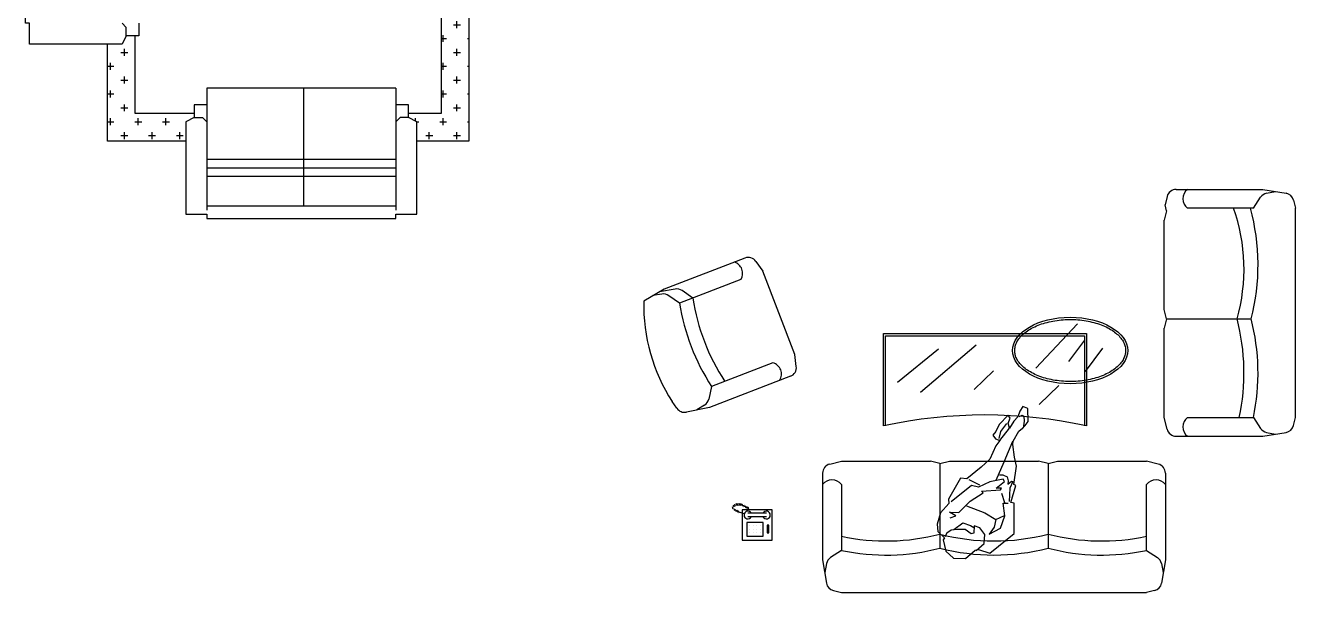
# Model space of a CAD drawing. Header units: inches. Extents: x 10.2 to 52.7, y 13.8 to 38.6.
# Drawn here: x 16.3 to 23.18, y 30.95 to 34.02 of the extents above; entities that cross this region are included whole.
import ezdxf

# ---------------------------------------------------------------- set-up
doc = ezdxf.new("R2010")
doc.units = ezdxf.units.IN
doc.header["$MEASUREMENT"] = 0
doc.layers.add('02', color=2, linetype='Continuous')
doc.layers.add('8', color=8, linetype='Continuous')

msp = doc.modelspace()

# ---------------------------------------------------------------- hatches: boundary and pattern name
at = {"layer": '8'}
h = msp.add_hatch(dxfattribs=at)
h.set_pattern_fill('CROSS', color=256, scale=0.3, style=0)
h.set_pattern_definition([(0, (573.92102, -465.9239), (0.075, 0.075), [0.0375, -0.1125]), (90, (573.93977, -465.94265), (-0.075, 0.075), [0.0375, -0.1125])])
h.paths.add_polyline_path([(17.4084, 36.0879), (17.4084, 36.0961), (17.3402, 36.0961), (17.3402, 36.1644), (17.2947, 36.1871), (17.2947, 36.2379), (16.9144, 36.2379), (16.9144, 36.1154), (16.943, 36.0879)])
h.paths.add_polyline_path([(16.8979, 36.0609), (16.7479, 36.0609), (16.7479, 35.6944), (16.8275, 35.6944), (16.8503, 35.6489), (16.8979, 35.6489)])
h.paths.add_polyline_path([(18.5544, 36.0879), (18.5544, 33.5459), (18.3776, 33.5459), (18.3776, 33.5234), (18.4231, 33.5007), (18.4231, 33.3959), (18.7044, 33.3959), (18.7044, 36.2379), (18.0454, 36.2379), (18.0454, 36.1871), (17.9999, 36.1644), (17.9999, 36.0961), (17.9317, 36.0961), (17.9317, 36.0879)])
h.paths.add_polyline_path([(16.8979, 33.5459), (16.8979, 33.9654), (16.8503, 33.9654), (16.8275, 33.9199), (16.7479, 33.9199), (16.7479, 33.3959), (17.1716, 33.3959), (17.1716, 33.5007), (17.2171, 33.5234), (17.2171, 33.5459)])

# ---------------------------------------------------------------- linework, layer by layer
at = {"layer": '02'}
for p, q in [((18.7044, 36.2379, -0.048), (18.7044, 33.3959, -0.048)), ((18.5544, 36.0879, -0.048), (18.5544, 33.5459, -0.048)), ((16.8503, 34.0109, -0.048), (16.8275, 34.0336, -0.048)), ((16.8503, 33.9654, -0.048), (16.8503, 34.0109, -0.048)), ((16.8979, 33.5459, -0.048), (16.8979, 33.9654, -0.048)), ((16.7479, 33.3959, -0.048), (16.7479, 33.9199, -0.048)), ((18.3091, 33.6819, -0.048), (17.2853, 33.6819, -0.048)), ((17.2853, 33.6819, -0.048), (17.2853, 33.0229, -0.048)), ((17.8086, 33.6819, -0.048), (17.8086, 33.0457, -0.048)), ((18.3093, 33.6819, -0.048), (18.3093, 33.0229, -0.048)), ((17.2171, 33.5459, -0.048), (16.8979, 33.5459, -0.048)), ((17.2853, 33.5917, -0.048), (17.2171, 33.5917, -0.048)), ((17.2171, 33.5917, -0.048), (17.2171, 33.5234, -0.048)), ((18.3776, 33.5917, -0.048), (18.3093, 33.5917, -0.048)), ((18.3776, 33.5234, -0.048), (18.3776, 33.5917, -0.048)), ((18.5544, 33.5459, -0.048), (18.3776, 33.5459, -0.048)), ((17.2171, 33.5234, -0.048), (17.1716, 33.5007, -0.048)), ((17.1716, 33.5007, -0.048), (17.1716, 33.0002, -0.048)), ((17.2171, 33.5234, -0.048), (17.2626, 33.5234, -0.048)), ((17.2626, 33.5234, -0.048), (17.2853, 33.5007, -0.048)), ((18.3321, 33.5234, -0.048), (18.3093, 33.5007, -0.048)), ((18.3776, 33.5234, -0.048), (18.3321, 33.5234, -0.048)), ((18.4231, 33.5007, -0.048), (18.3776, 33.5234, -0.048)), ((18.4231, 33.0002, -0.048), (18.4231, 33.5007, -0.048)), ((17.1716, 33.3959, -0.048), (16.7479, 33.3959, -0.048)), ((18.7044, 33.3959, -0.048), (18.4231, 33.3959, -0.048)), ((18.3091, 33.2959, -0.048), (17.2853, 33.2959, -0.048)), ((18.3091, 33.2504, -0.048), (17.2853, 33.2504, -0.048)), ((18.3091, 33.2049, -0.048), (17.2853, 33.2049, -0.048)), ((22.5318, 33.1348, -0.048), (23.0001, 33.1348, -0.048)), ((23.0001, 33.1348, -0.048), (23.1263, 33.1138, -0.048)), ((22.4825, 33.0963, -0.048), (22.4713, 33.0514, -0.048)), ((22.9493, 33.0332, -0.048), (22.9884, 33.0919, -0.048)), ((23.0207, 33.1135, -0.048), (23.0694, 33.1233, -0.048)), ((23.1672, 33.076, -0.048), (23.1779, 33.0332, -0.048)), ((17.1716, 33.0002, -0.048), (17.2853, 33.0002, -0.048)), ((17.2853, 33.0457, -0.048), (18.3091, 33.0457, -0.048)), ((17.2853, 33.0002, -0.048), (17.2853, 32.9774, -0.048)), ((18.3093, 33.0002, -0.048), (18.4231, 33.0002, -0.048)), ((18.3093, 32.9774, -0.048), (18.3093, 33.0002, -0.048)), ((22.4794, 33.0187, -0.048), (22.4667, 32.9677, -0.048)), ((22.4794, 33.0187, -0.048), (22.4713, 33.0514, -0.048)), ((22.9493, 33.0332, -0.048), (22.5937, 33.0332, -0.048)), ((23.1779, 31.9004, -0.048), (23.1779, 33.0332, -0.048)), ((17.2853, 32.9774, -0.048), (18.3091, 32.9774, -0.048)), ((22.4667, 32.4851, -0.048), (22.4667, 32.9677, -0.048)), ((20.1977, 32.7635, -0.048), (19.7605, 32.5955, -0.048)), ((20.2575, 32.7452, -0.048), (20.2948, 32.692, -0.048)), ((20.468, 32.2415, -0.048), (20.2948, 32.692, -0.048)), ((19.7605, 32.5955, -0.048), (19.6503, 32.5306, -0.048)), ((19.82, 32.5955, -0.048), (19.7363, 32.5812, -0.048)), ((20.1763, 32.6464, -0.048), (19.8444, 32.5189, -0.048)), ((19.9155, 32.5462, -0.048), (19.8579, 32.5869, -0.048)), ((19.7489, 32.5682, -0.048), (19.7, 32.5598, -0.048)), ((19.8444, 32.5189, -0.048), (19.7868, 32.5596, -0.048)), ((22.4794, 32.434, -0.048), (22.4667, 32.4851, -0.048)), ((21.7724, 32.1673, -0.048), (21.9976, 32.4067, -0.048)), ((22.4794, 32.434, -0.048), (22.4667, 32.383, -0.048)), ((22.4667, 31.9004, -0.048), (22.4667, 32.383, -0.048)), ((22.4794, 32.434, -0.048), (22.9372, 32.434, -0.048)), ((20.9471, 32.3548, -0.048), (22.0471, 32.3548, -0.048)), ((20.9471, 31.8548, -0.048), (20.9471, 32.3548, -0.048)), ((20.9591, 32.3428, -0.048), (22.0351, 32.3428, -0.048)), ((20.9591, 31.8548, -0.048), (20.9591, 32.3428, -0.048)), ((21.9504, 32.2036, -0.048), (22.0376, 32.3196, -0.048)), ((22.0351, 32.3428, -0.048), (22.0351, 31.8548, -0.048)), ((22.0471, 32.3548, -0.048), (22.0471, 31.8548, -0.048)), ((20.4759, 32.1769, -0.048), (20.468, 32.2415, -0.048)), ((21.0243, 32.0912, -0.048), (21.2458, 32.2725, -0.048)), ((21.1477, 32.0368, -0.048), (21.4492, 32.2943, -0.048)), ((22.0412, 32.1492, -0.048), (22.1356, 32.2761, -0.048)), ((20.3494, 32.1959, -0.048), (20.0175, 32.0684, -0.048)), ((20.4437, 32.1233, -0.048), (20.0065, 31.9553, -0.048)), ((21.4383, 32.0513, -0.048), (21.5436, 32.1528, -0.048)), ((20.0175, 32.0684, -0.048), (20.002, 31.9996, -0.048)), ((21.7906, 31.9715, -0.048), (21.8959, 32.0731, -0.048)), ((19.8294, 31.9503, -0.048), (19.8041, 31.9864, -0.048)), ((19.9796, 31.9678, -0.048), (19.9377, 31.9412, -0.048)), ((20.0065, 31.9553, -0.048), (19.8812, 31.9297, -0.048)), ((21.6228, 31.9131, -0.048), (21.5734, 31.8634, -0.048)), ((21.6223, 31.8696, -0.048), (21.6324, 31.8962, -0.048)), ((21.6324, 31.8962, -0.048), (21.6228, 31.9131, -0.048)), ((21.6744, 31.9042, -0.048), (21.6539, 31.8801, -0.048)), ((21.6848, 31.9353, -0.048), (21.6744, 31.9042, -0.048)), ((21.6821, 31.9059, -0.048), (21.6983, 31.9128, -0.048)), ((21.7024, 31.9591, -0.048), (21.6848, 31.9353, -0.048)), ((21.6983, 31.9128, -0.048), (21.7078, 31.9069, -0.048)), ((21.729, 31.949, -0.048), (21.7024, 31.9591, -0.048)), ((21.7078, 31.9069, -0.048), (21.7088, 31.8812, -0.048)), ((21.7302, 31.8796, -0.048), (21.729, 31.949, -0.048)), ((22.4825, 31.8373, -0.048), (22.4667, 31.9004, -0.048)), ((22.5937, 31.9004, -0.048), (22.9493, 31.9004, -0.048)), ((22.9493, 31.9004, -0.048), (22.9884, 31.8417, -0.048)), ((23.1672, 31.8576, -0.048), (23.1779, 31.9004, -0.048)), ((21.5734, 31.8634, -0.048), (21.5565, 31.8239, -0.048)), ((21.573, 31.7872, -0.048), (21.5822, 31.8249, -0.048)), ((21.5773, 31.7752, -0.048), (21.6301, 31.8423, -0.048)), ((21.5822, 31.8249, -0.048), (21.6146, 31.8679, -0.048)), ((21.6301, 31.8423, -0.048), (21.6223, 31.8696, -0.048)), ((21.6539, 31.8801, -0.048), (21.6301, 31.8423, -0.048)), ((21.6493, 31.7721, -0.048), (21.6808, 31.8262, -0.048)), ((21.6808, 31.8262, -0.048), (21.6995, 31.8435, -0.048)), ((21.6995, 31.8435, -0.048), (21.7146, 31.8571, -0.048)), ((21.7088, 31.8812, -0.048), (21.703, 31.8426, -0.048)), ((21.7146, 31.8571, -0.048), (21.7302, 31.8796, -0.048)), ((21.5565, 31.8239, -0.048), (21.5402, 31.8051, -0.048)), ((21.5402, 31.8051, -0.048), (21.5541, 31.7845, -0.048)), ((21.5541, 31.7845, -0.048), (21.5773, 31.7752, -0.048)), ((21.5773, 31.7752, -0.048), (21.5561, 31.7477, -0.048)), ((21.6002, 31.6605, -0.048), (21.6486, 31.7723, -0.048)), ((21.6486, 31.7541, -0.048), (21.6493, 31.7721, -0.048)), ((22.5318, 31.7988, -0.048), (23.0001, 31.7988, -0.048)), ((23.0001, 31.7988, -0.048), (23.1263, 31.8199, -0.048)), ((23.0207, 31.8201, -0.048), (23.0694, 31.8104, -0.048)), ((21.5561, 31.7477, -0.048), (21.5239, 31.6756, -0.048)), ((21.6575, 31.6865, -0.048), (21.6486, 31.7541, -0.048)), ((20.6568, 31.6483, -0.048), (20.7199, 31.6641, -0.048)), ((20.7199, 31.6641, -0.048), (21.2025, 31.6641, -0.048)), ((21.2535, 31.6513, -0.048), (21.2025, 31.6641, -0.048)), ((21.2535, 31.6513, -0.048), (21.3045, 31.6641, -0.048)), ((21.2535, 31.6513, -0.048), (21.2535, 31.1935, -0.048)), ((21.3045, 31.6641, -0.048), (21.7871, 31.6641, -0.048)), ((21.477, 31.6325, -0.048), (21.3993, 31.5679, -0.048)), ((21.5239, 31.6756, -0.048), (21.477, 31.6325, -0.048)), ((21.5579, 31.5618, -0.048), (21.6002, 31.6605, -0.048)), ((21.654, 31.5383, -0.048), (21.6672, 31.6369, -0.048)), ((21.6672, 31.6369, -0.048), (21.6575, 31.6865, -0.048)), ((21.8381, 31.6513, -0.048), (21.7871, 31.6641, -0.048)), ((21.8381, 31.6513, -0.048), (21.8891, 31.6641, -0.048)), ((21.8381, 31.6513, -0.048), (21.8381, 31.1935, -0.048)), ((21.8891, 31.6641, -0.048), (22.3717, 31.6641, -0.048)), ((22.4349, 31.6483, -0.048), (22.3717, 31.6641, -0.048)), ((20.6183, 31.599, -0.048), (20.6183, 31.1307, -0.048)), ((21.3641, 31.5729, -0.048), (21.2996, 31.4578, -0.048)), ((21.3993, 31.5679, -0.048), (21.3641, 31.5729, -0.048)), ((21.4096, 31.5654, -0.048), (21.468, 31.5365, -0.048)), ((21.5228, 31.5522, -0.048), (21.4613, 31.5237, -0.048)), ((21.5956, 31.5672, -0.048), (21.5228, 31.5522, -0.048)), ((21.5581, 31.5181, -0.048), (21.6034, 31.5543, -0.048)), ((21.5757, 31.5902, -0.048), (21.5937, 31.5894, -0.048)), ((21.5937, 31.5894, -0.048), (21.6169, 31.5801, -0.048)), ((21.6034, 31.5543, -0.048), (21.5956, 31.5672, -0.048)), ((21.6169, 31.5801, -0.048), (21.6222, 31.557, -0.048)), ((21.6222, 31.557, -0.048), (21.6214, 31.539, -0.048)), ((21.6214, 31.539, -0.048), (21.6402, 31.5562, -0.048)), ((21.6471, 31.5546, -0.048), (21.631, 31.5185, -0.048)), ((21.6402, 31.5562, -0.048), (21.6471, 31.5546, -0.048)), ((22.4733, 31.599, -0.048), (22.4733, 31.1307, -0.048)), ((20.7199, 31.5371, -0.048), (20.7199, 31.1815, -0.048)), ((21.4235, 31.5329, -0.048), (21.3143, 31.4433, -0.048)), ((21.4171, 31.4472, -0.048), (21.4863, 31.4921, -0.048)), ((21.4613, 31.5237, -0.048), (21.4235, 31.5329, -0.048)), ((21.4777, 31.5015, -0.048), (21.5813, 31.5088, -0.048)), ((21.4863, 31.4921, -0.048), (21.4777, 31.5015, -0.048)), ((21.5873, 31.5183, -0.048), (21.5581, 31.5181, -0.048)), ((21.5813, 31.5088, -0.048), (21.5873, 31.5183, -0.048)), ((21.604, 31.4379, -0.048), (21.5874, 31.4892, -0.048)), ((21.631, 31.5185, -0.048), (21.6279, 31.4465, -0.048)), ((21.6374, 31.4406, -0.048), (21.6635, 31.5324, -0.048)), ((21.6635, 31.5324, -0.048), (21.654, 31.5383, -0.048)), ((22.3717, 31.1815, -0.048), (22.3717, 31.5371, -0.048)), ((20.1341, 31.4052, 0.552), (20.1301, 31.4172, 0.552)), ((20.1398, 31.4146, 0.552), (20.1358, 31.4266, 0.552)), ((20.1478, 31.4186, 0.552), (20.1438, 31.4306, 0.552)), ((20.1558, 31.4226, 0.552), (20.1518, 31.4346, 0.552)), ((20.1638, 31.4226, 0.552), (20.1598, 31.4346, 0.552)), ((20.1718, 31.4226, 0.552), (20.1678, 31.4346, 0.552)), ((20.1798, 31.4226, 0.552), (20.1758, 31.4346, 0.552)), ((20.1878, 31.4186, 0.552), (20.1838, 31.4306, 0.552)), ((20.1958, 31.4146, 0.552), (20.1918, 31.4266, 0.552)), ((20.2038, 31.4106, 0.552), (20.1998, 31.4226, 0.552)), ((20.2118, 31.4066, 0.552), (20.2078, 31.4186, 0.552)), ((20.2198, 31.4026, 0.552), (20.2158, 31.4146, 0.552)), ((21.3015, 31.4355, -0.048), (21.2563, 31.3848, -0.048)), ((21.2996, 31.4578, -0.048), (21.3015, 31.4355, -0.048)), ((21.3548, 31.3861, -0.048), (21.4171, 31.4472, -0.048)), ((21.3966, 31.4231, -0.048), (21.4963, 31.3842, -0.048)), ((21.5963, 31.4361, -0.048), (21.622, 31.4371, -0.048)), ((21.6052, 31.3685, -0.048), (21.5963, 31.4361, -0.048)), ((21.6545, 31.4364, -0.048), (21.6374, 31.4406, -0.048)), ((21.6546, 31.2728, -0.048), (21.6545, 31.4364, -0.048)), ((20.1438, 31.3946, 0.552), (20.1398, 31.4066, 0.552)), ((20.1518, 31.3906, 0.552), (20.1478, 31.4026, 0.552)), ((20.1598, 31.3866, 0.552), (20.1558, 31.3986, 0.552)), ((20.1678, 31.3826, 0.552), (20.1638, 31.3946, 0.552)), ((20.1946, 31.3794, 0.552), (20.1718, 31.3866, 0.552)), ((20.1834, 31.4007, 0.552), (20.1834, 31.2366, 0.552)), ((20.3454, 31.4007, 0.552), (20.1834, 31.4007, 0.552)), ((20.3141, 31.3823, 0.552), (20.2141, 31.3823, 0.552)), ((20.3141, 31.3623, 0.552), (20.2141, 31.3623, 0.552)), ((20.3454, 31.2366, 0.552), (20.3454, 31.4007, 0.552)), ((21.2563, 31.3848, -0.048), (21.2378, 31.3238, -0.048)), ((21.3395, 31.368, -0.048), (21.3043, 31.3876, -0.048)), ((21.3043, 31.3876, -0.048), (21.3548, 31.3861, -0.048)), ((21.3079, 31.3576, -0.048), (21.3395, 31.368, -0.048)), ((21.4963, 31.3842, -0.048), (21.5565, 31.3477, -0.048)), ((21.5565, 31.3477, -0.048), (21.5464, 31.3065, -0.048)), ((21.5565, 31.3477, -0.048), (21.6018, 31.3693, -0.048)), ((21.5816, 31.3016, -0.048), (21.6052, 31.3685, -0.048)), ((20.2084, 31.3328, 0.552), (20.2084, 31.2578, 0.552)), ((20.2959, 31.3328, 0.552), (20.2084, 31.3328, 0.552)), ((20.224, 31.314, 0.552), (20.224, 31.314, 0.552)), ((20.224, 31.2953, 0.552), (20.224, 31.2953, 0.552)), ((20.224, 31.2765, 0.552), (20.224, 31.2765, 0.552)), ((20.2428, 31.314, 0.552), (20.2428, 31.314, 0.552)), ((20.2428, 31.2953, 0.552), (20.2428, 31.2953, 0.552)), ((20.2428, 31.2765, 0.552), (20.2428, 31.2765, 0.552)), ((20.2615, 31.314, 0.552), (20.2615, 31.314, 0.552)), ((20.2615, 31.2953, 0.552), (20.2615, 31.2953, 0.552)), ((20.2615, 31.2765, 0.552), (20.2615, 31.2765, 0.552)), ((20.2803, 31.314, 0.552), (20.2803, 31.314, 0.552)), ((20.2803, 31.2953, 0.552), (20.2803, 31.2953, 0.552)), ((20.2803, 31.2765, 0.552), (20.2803, 31.2765, 0.552)), ((20.2959, 31.2578, 0.552), (20.2959, 31.3328, 0.552)), ((20.3178, 31.3171, 0.552), (20.3178, 31.2765, 0.552)), ((20.3272, 31.3171, 0.552), (20.3178, 31.3171, 0.552)), ((20.3178, 31.2765, 0.552), (20.3272, 31.2765, 0.552)), ((20.3272, 31.2765, 0.552), (20.3272, 31.3171, 0.552)), ((21.2378, 31.3238, -0.048), (21.2423, 31.2828, -0.048)), ((21.2423, 31.2828, -0.048), (21.2776, 31.2487, -0.048)), ((21.3134, 31.2908, -0.048), (21.2912, 31.2744, -0.048)), ((21.3468, 31.2936, -0.048), (21.3134, 31.2908, -0.048)), ((21.3288, 31.2943, -0.048), (21.3774, 31.3297, -0.048)), ((21.3905, 31.2938, -0.048), (21.3468, 31.2936, -0.048)), ((21.3774, 31.3297, -0.048), (21.4178, 31.3162, -0.048)), ((21.4214, 31.2717, -0.048), (21.3905, 31.2938, -0.048)), ((21.4178, 31.3162, -0.048), (21.4367, 31.3043, -0.048)), ((21.4369, 31.2752, -0.048), (21.4214, 31.2717, -0.048)), ((21.4392, 31.3146, -0.048), (21.4369, 31.2752, -0.048)), ((21.4693, 31.3036, -0.048), (21.4392, 31.3146, -0.048)), ((21.4969, 31.2677, -0.048), (21.4693, 31.3036, -0.048)), ((21.5464, 31.3065, -0.048), (21.5192, 31.2696, -0.048)), ((21.5192, 31.2696, -0.048), (21.5816, 31.3016, -0.048)), ((20.1834, 31.2366, 0.552), (20.3454, 31.2366, 0.552)), ((20.2084, 31.2578, 0.552), (20.2959, 31.2578, 0.552)), ((21.2776, 31.2487, -0.048), (21.2716, 31.2392, -0.048)), ((21.2716, 31.2392, -0.048), (21.2857, 31.1776, -0.048)), ((21.2912, 31.2744, -0.048), (21.2793, 31.2555, -0.048)), ((21.4502, 31.181, -0.048), (21.492, 31.218, -0.048)), ((21.492, 31.218, -0.048), (21.4969, 31.2677, -0.048)), ((21.5231, 31.1668, -0.048), (21.6546, 31.2728, -0.048)), ((20.7199, 31.1815, -0.048), (20.6612, 31.1423, -0.048)), ((21.2857, 31.1776, -0.048), (21.327, 31.1384, -0.048)), ((21.327, 31.1384, -0.048), (21.3922, 31.137, -0.048)), ((21.3922, 31.137, -0.048), (21.4433, 31.1827, -0.048)), ((21.4433, 31.1827, -0.048), (21.4622, 31.1853, -0.048)), ((21.4622, 31.1853, -0.048), (21.5231, 31.1668, -0.048)), ((22.3717, 31.1815, -0.048), (22.4304, 31.1423, -0.048)), ((20.6183, 31.1307, -0.048), (20.6393, 31.0045, -0.048)), ((20.6396, 31.11, -0.048), (20.6298, 31.0614, -0.048)), ((22.4521, 31.11, -0.048), (22.4618, 31.0614, -0.048)), ((22.4733, 31.1307, -0.048), (22.4523, 31.0045, -0.048)), ((20.6771, 30.9636, -0.048), (20.7199, 30.9529, -0.048)), ((20.7199, 30.9529, -0.048), (22.3717, 30.9529, -0.048)), ((22.4145, 30.9636, -0.048), (22.3717, 30.9529, -0.048))]:
    msp.add_line(p, q, dxfattribs=at)
at = {"layer": '02', "elevation": -0.048}
msp.add_lwpolyline([(16.9185, 34.0336), (16.9185, 33.9654), (16.8503, 33.9654), (16.8275, 33.9199), (16.327, 33.9199), (16.327, 34.0336), (16.3043, 34.0336), (16.3043, 35.5806), (16.327, 35.5806), (16.327, 35.6944), (16.8275, 35.6944), (16.8503, 35.6489), (16.9185, 35.6489), (16.9185, 35.5806)], dxfattribs=at)
at = {"layer": '02'}
for centre, radius, start, end in [((22.5318, 33.084, -0.048), 0.0508, 90, 165.96376), ((22.6318, 33.084, -0.048), 0.0635, 126.8699, 233.1301), ((23.0307, 33.0637, -0.048), 0.0508, 101.30993, 146.30993), ((23.1179, 33.0637, -0.048), 0.0508, 14.03624, 80.53768), ((21.9191, 32.7033, -0.048), 0.9797, 344.04435, 19.67678), ((21.8158, 32.7264, -0.048), 1.1589, 345.39003, 15.35464), ((20.1225, 32.6802, -0.048), 0.0635, 327.89307, 74.15328), ((20.2159, 32.7161, -0.048), 0.0508, 35.05942, 111.02317), ((19.8286, 32.5455, -0.048), 0.0508, 54.71324, 99.71324), ((20.6163, 32.5098, -0.048), 0.9662, 178.76851, 212.80217), ((19.7574, 32.5181, -0.048), 0.0508, 54.71324, 99.71324), ((20.9889, 32.7002, -0.048), 1.1589, 189.00516, 213.04119), ((21.0601, 32.7276, -0.048), 1.1589, 189.00516, 213.04119), ((21.7396, 32.1417, -0.048), 1.1589, 347.98199, 14.60997), ((21.8158, 32.1417, -0.048), 1.1589, 347.98199, 14.60997), ((20.3321, 32.1349, -0.048), 0.0635, 327.89307, 74.15328), ((20.4255, 32.1707, -0.048), 0.0508, 291.02317, 6.98693), ((19.9525, 32.0107, -0.048), 0.0508, 302.33311, 347.33311), ((19.871, 31.9795, -0.048), 0.0508, 215.05942, 281.56085), ((21.4971, 29.3309, -0.048), 2.5831, 77.70622, 102.29378), ((22.6318, 31.8496, -0.048), 0.0635, 126.8699, 233.1301), ((22.5318, 31.8496, -0.048), 0.0508, 194.03624, 270), ((23.0307, 31.8699, -0.048), 0.0508, 213.69007, 258.69007), ((23.1179, 31.87, -0.048), 0.0508, 279.46232, 345.96376), ((20.6691, 31.599, -0.048), 0.0508, 104.03624, 180), ((22.4225, 31.599, -0.048), 0.0508, 0, 75.96376), ((20.6691, 31.499, -0.048), 0.0635, 36.8699, 143.1301), ((22.4225, 31.499, -0.048), 0.0635, 36.8699, 143.1301), ((20.2141, 31.3723, 0.552), 0.021, 28.49146, 331.50854), ((20.3141, 31.3723, 0.552), 0.021, 208.49146, 151.50854), ((20.9612, 32.3911, -0.048), 1.1589, 257.98199, 284.60997), ((21.5458, 32.3911, -0.048), 1.1589, 255.39003, 284.60997), ((22.1304, 32.3911, -0.048), 1.1589, 255.39003, 282.01801), ((20.6894, 31.1001, -0.048), 0.0508, 123.69007, 168.69007), ((20.9612, 32.3149, -0.048), 1.1589, 257.98199, 284.60997), ((21.5458, 32.3149, -0.048), 1.1589, 255.39003, 284.60997), ((22.1304, 32.3149, -0.048), 1.1589, 255.39003, 282.01801), ((22.4023, 31.1001, -0.048), 0.0508, 11.30993, 56.30993), ((20.6894, 31.0128, -0.048), 0.0508, 189.46232, 255.96376), ((22.4022, 31.0128, -0.048), 0.0508, 284.03624, 350.53768)]:
    msp.add_arc(centre, radius, start, end, dxfattribs=at)
msp.add_ellipse((21.958, 32.2629, -0.048), major_axis=(-0.312, 0), ratio=0.576182, dxfattribs=at)
msp.add_open_spline([(21.6579, 32.2629, -0.048), (21.6579, 32.255, -0.048), (21.659, 32.2472, -0.048), (21.6631, 32.2314, -0.048), (21.6661, 32.2236, -0.048), (21.6744, 32.2081, -0.048), (21.6796, 32.2004, -0.048), (21.692, 32.1855, -0.048), (21.6992, 32.1782, -0.048), (21.7156, 32.1643, -0.048), (21.7248, 32.1576, -0.048), (21.7448, 32.1451, -0.048), (21.7557, 32.1392, -0.048), (21.779, 32.1284, -0.048), (21.7913, 32.1235, -0.048), (21.8173, 32.1147, -0.048), (21.8308, 32.1109, -0.048), (21.8589, 32.1044, -0.048), (21.8733, 32.1018, -0.048), (21.9027, 32.0978, -0.048), (21.9177, 32.0965, -0.048), (21.9479, 32.095, -0.048), (21.963, 32.0949, -0.048), (21.9932, 32.0961, -0.048), (22.0083, 32.0973, -0.048), (22.0378, 32.101, -0.048), (22.0523, 32.1035, -0.048), (22.0805, 32.1097, -0.048), (22.0942, 32.1134, -0.048), (22.1204, 32.1219, -0.048), (22.1329, 32.1267, -0.048), (22.1565, 32.1373, -0.048), (22.1676, 32.1431, -0.048), (22.188, 32.1554, -0.048), (22.1974, 32.162, -0.048), (22.2142, 32.1758, -0.048), (22.2217, 32.1831, -0.048), (22.2345, 32.1979, -0.048), (22.2399, 32.2055, -0.048), (22.2487, 32.221, -0.048), (22.252, 32.2288, -0.048), (22.2565, 32.2445, -0.048), (22.2578, 32.2524, -0.048), (22.2582, 32.2682, -0.048), (22.2574, 32.2761, -0.048), (22.2538, 32.2918, -0.048), (22.251, 32.2996, -0.048), (22.2432, 32.3152, -0.048), (22.2382, 32.3229, -0.048), (22.2263, 32.3379, -0.048), (22.2193, 32.3452, -0.048), (22.2033, 32.3593, -0.048), (22.1944, 32.366, -0.048), (22.1747, 32.3788, -0.048), (22.164, 32.3848, -0.048), (22.1411, 32.3958, -0.048), (22.1288, 32.4008, -0.048), (22.1032, 32.4098, -0.048), (22.0897, 32.4137, -0.048), (22.0619, 32.4204, -0.048), (22.0475, 32.4232, -0.048), (22.0182, 32.4275, -0.048), (22.0033, 32.429, -0.048), (21.9732, 32.4307, -0.048), (21.958, 32.4309, -0.048), (21.9278, 32.4301, -0.048), (21.9127, 32.429, -0.048), (21.8831, 32.4256, -0.048), (21.8685, 32.4232, -0.048), (21.8401, 32.4173, -0.048), (21.8263, 32.4137, -0.048), (21.7999, 32.4055, -0.048), (21.7872, 32.4008, -0.048), (21.7633, 32.3904, -0.048), (21.752, 32.3848, -0.048), (21.7312, 32.3726, -0.048), (21.7216, 32.3661, -0.048), (21.7044, 32.3524, -0.048), (21.6967, 32.3452, -0.048), (21.6834, 32.3305, -0.048), (21.6778, 32.3229, -0.048), (21.6686, 32.3075, -0.048), (21.665, 32.2997, -0.048), (21.66, 32.284, -0.048), (21.6586, 32.2761, -0.048), (21.658, 32.2664, -0.048), (21.6579, 32.2647, -0.048), (21.6579, 32.2629, -0.048)], degree=3, knots=[0, 0, 0, 0, 0.148809, 0.148809, 0.297617, 0.297617, 0.446426, 0.446426, 0.595235, 0.595235, 0.744044, 0.744044, 0.892852, 0.892852, 1.041661, 1.041661, 1.19047, 1.19047, 1.339279, 1.339279, 1.488087, 1.488087, 1.636896, 1.636896, 1.785705, 1.785705, 1.934514, 1.934514, 2.083322, 2.083322, 2.232131, 2.232131, 2.38094, 2.38094, 2.529749, 2.529749, 2.678557, 2.678557, 2.827366, 2.827366, 2.976175, 2.976175, 3.124983, 3.124983, 3.273792, 3.273792, 3.422601, 3.422601, 3.57141, 3.57141, 3.720218, 3.720218, 3.869027, 3.869027, 4.017836, 4.017836, 4.166645, 4.166645, 4.315453, 4.315453, 4.464262, 4.464262, 4.613071, 4.613071, 4.76188, 4.76188, 4.910688, 4.910688, 5.059497, 5.059497, 5.208306, 5.208306, 5.357115, 5.357115, 5.505923, 5.505923, 5.654732, 5.654732, 5.803541, 5.803541, 5.952349, 5.952349, 6.101158, 6.101158, 6.249967, 6.249967, 6.283185, 6.283185, 6.283185, 6.283185], dxfattribs=at)

doc.saveas('drawing.dxf')
